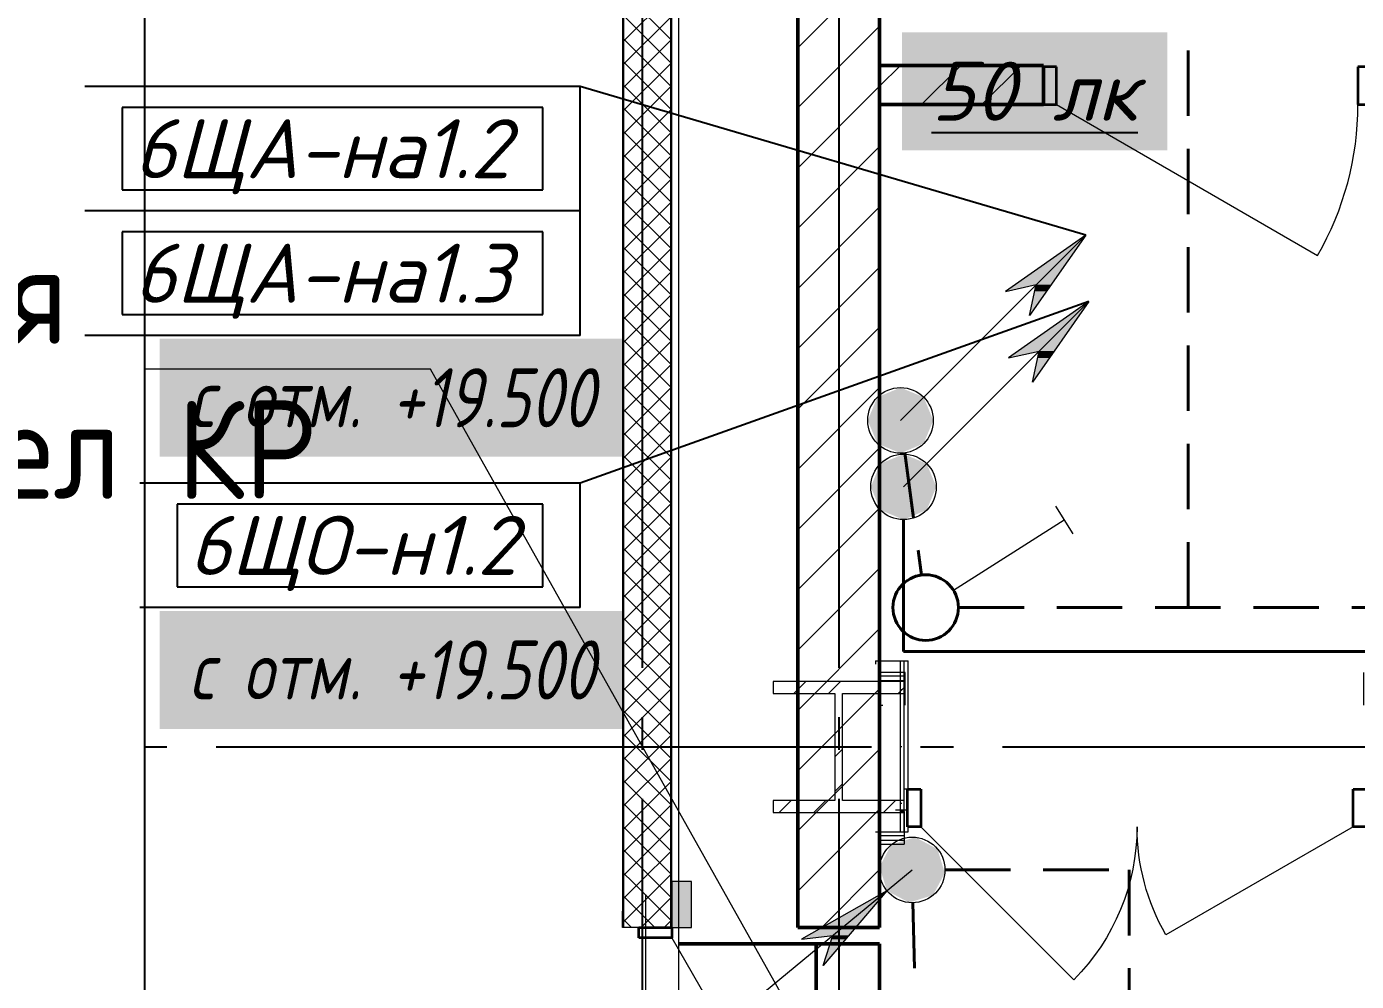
# Model space of a CAD drawing. Header units: millimetres. Extents: x 0 to 622, y 0 to 297.
# Drawn here: x 52.81 to 93.39, y 189.42 to 218.55 of the extents above; entities that cross this region are included whole.
import ezdxf

# ---------------------------------------------------------------- set-up
doc = ezdxf.new("R2010")
doc.units = ezdxf.units.MM
for name, pattern in [('JIS_02_2.0', [3, 2, -1]), ('ГОСТ 2.303 5', [24, 20, -1.5, 1, -1.5]), ('СПКБ-0000-000-АР#007$0$Achse', [2300, 0, -800, 1500, 0])]:
    doc.linetypes.add(name, pattern=pattern)
for name, color, linetype in [('Viewport1ForCustomObjects_0', 7, 'Continuous'), ('Viewport2ForCustomObjects_0', 7, 'Continuous'), ('СПКБ-0000-000-АР#007$0$Двери ArchiCAD', 7, 'Continuous'), ('СПКБ-0000-000-АР#007$0$Колонны новые', 7, 'Continuous'), ('СПКБ-0000-000-АР#007$0$Стены', 7, 'Continuous'), ('СПКБ-0000-000-АР#007$0$Фахверк', 7, 'Continuous'), ('Строительные оси', 7, 'Continuous'), ('ЭО_АВАРИЙНОЕ ОСВЕЩЕНИЕ', 7, 'Continuous'), ('ЭО_РАБОЧЕЕ ОСВЕЩЕНИЕ', 7, 'Continuous'), ('ЭС', 7, 'Continuous')]:
    doc.layers.add(name, color=color, linetype=linetype)
for name, color, linetype, lineweight in [('СПКБ-0000-000-АР#007$0$0_Ном._пера__20', 1, 'Continuous', 20), ('СПКБ-0000-000-АР#007$0$Выноска_Ном._пера__1', 7, 'Continuous', 13), ('СПКБ-0000-000-АР#007$0$Двери ArchiCAD_Ном._пера__1', 7, 'Continuous', 13), ('СПКБ-0000-000-АР#007$0$Двери ArchiCAD_Ном._пера__20', 1, 'Continuous', 20), ('СПКБ-0000-000-АР#007$0$Двери ArchiCAD_Ном._пера__6', 5, 'Continuous', 9), ('СПКБ-0000-000-АР#007$0$Колонны новые_Ном._пера__20', 1, 'Continuous', 20), ('СПКБ-0000-000-АР#007$0$Перекрытие_Ном._пера__1', 7, 'Continuous', 13), ('СПКБ-0000-000-АР#007$0$Стены_Ном._пера__1', 7, 'Continuous', 13), ('СПКБ-0000-000-АР#007$0$Стены_Ном._пера__20', 1, 'Continuous', 20), ('СПКБ-0000-000-АР#007$0$Стены_Ном._пера__6', 5, 'Continuous', 9), ('СПКБ-0000-000-АР#007$0$Фахверк_Ном._пера__1', 7, 'Continuous', 13)]:
    doc.layers.add(name, color=color, linetype=linetype, lineweight=lineweight)
for name, color, linetype, lineweight, true_color in [('СПКБ-0000-000-АР#007$0$0_Ном._пера__58', 7, 'Continuous', 50, 0xdf0000), ('СПКБ-0000-000-АР#007$0$Двери ArchiCAD_Ном._пера__23', 7, 'Continuous', 35, 0xff6600), ('СПКБ-0000-000-АР#007$0$Двери ArchiCAD_Ном._пера__3', 7, 'Continuous', 18, 0xff6600), ('СПКБ-0000-000-АР#007$0$Двери ArchiCAD_Ном._пера__58', 7, 'Continuous', 50, 0xdf0000), ('СПКБ-0000-000-АР#007$0$Двери ArchiCAD_Ном._пера__68', 7, 'Continuous', 20, 0xfd4435), ('СПКБ-0000-000-АР#007$0$Колонны новые_Ном._пера__108', 7, 'Continuous', 13, 0xfd8379), ('СПКБ-0000-000-АР#007$0$Стены_Ном._пера__58', 7, 'Continuous', 50, 0xdf0000), ('СПКБ-0000-000-АР#007$0$Стены_Ном._пера__68', 7, 'Continuous', 20, 0xfd4435), ('СПКБ-0000-000-АР#007$0$Фахверк_Ном._пера__102', 7, 'Continuous', 13, 0xcccccc)]:
    doc.layers.add(name, color=color, linetype=linetype, lineweight=lineweight, true_color=true_color)
doc.styles.add('1.8', font='isocpeui.ttf', dxfattribs={"height": 1.8})
doc.styles.add('CustomTextStyle137', font='isocpeui.ttf', dxfattribs={"width": 0.987755, "height": 1.8})
doc.styles.add('CustomTextStyle138', font='isocpeui.ttf', dxfattribs={"width": 0.987755, "height": 1.8})
doc.styles.add('CustomTextStyle139', font='isocpeui.ttf', dxfattribs={"width": 0.987755, "height": 1.8})
doc.styles.add('СПКБ-0000-000-АР#007$0$СГЕНЕРИР_СТИЛЬ_3', font='isocp.shx')
pattern_1 = [(45, (0, 0), (-35.35534, 35.35534), []), (135, (0, 0), (35.35534, 35.35534), [])]
pattern_2 = [(45, (0, 0), (-91.9239, 91.9239), [])]
pattern_3 = [(0, (0, 0), (0, 173.2051), [0, -100]), (0, (50, 86.6), (0, 173.2051), [0, -100])]

# ---------------------------------------------------------------- blocks, each defined once
blk = doc.blocks.new('СПКБ-0000-000-АР#007$0$Металлическая Дверь 19')
at = {"layer": 'СПКБ-0000-000-АР#007$0$Двери ArchiCAD_Ном._пера__23', "color": 30, "linetype": 'Continuous', "lineweight": 35, "true_color": 0xff6600}
for p, q in [((-418, 0), (-450, 0)), ((-450, 0), (-450, -100)), ((-418, -100), (-418, 0)), ((450, 0), (418, 0)), ((418, 0), (418, -100)), ((450, -100), (450, 0)), ((-450, -100), (-418, -100)), ((418, -100), (450, -100))]:
    blk.add_line(p, q, dxfattribs=at)
at = {"layer": 'СПКБ-0000-000-АР#007$0$Двери ArchiCAD_Ном._пера__3', "color": 30, "linetype": 'Continuous', "lineweight": 18, "true_color": 0xff6600}
blk.add_line((418, 0), (-306, 418), dxfattribs=at)
blk.add_arc((418, 0), 836, 150, 180, dxfattribs=at)
at = {"layer": 'СПКБ-0000-000-АР#007$0$Двери ArchiCAD_Ном._пера__68', "color": 20, "linetype": 'Continuous', "lineweight": 20, "true_color": 0xfd4435}
for p, q in [((-450, 0), (-500, 0)), ((-450, 0), (-450, -3)), ((450, 0), (450, -3)), ((450, 0), (500, 0)), ((-450, -3), (-450, -100)), ((450, -3), (450, -100)), ((-450, -100), (-450, -147)), ((450, -100), (450, -147)), ((-450, -150), (-500, -150)), ((-450, -147), (-450, -150)), ((450, -147), (450, -150)), ((450, -150), (500, -150))]:
    blk.add_line(p, q, dxfattribs=at)
blk = doc.blocks.new('СПКБ-0000-000-АР#007$0$Стена_7', base_point=(17683.6, 3584))
at = {"layer": 'СПКБ-0000-000-АР#007$0$Стены_Ном._пера__68', "linetype": 'Continuous', "lineweight": 20, "true_color": 0xfd4435}
for points in [[(17683.6, 15885.2), (17683.6, 12475.2), (17686.6, 12475.2), (17686.6, 15885.2)], [(17833.6, 12475.2), (17833.6, 15885.2), (17830.6, 15885.2), (17830.6, 12475.2)], [(17683.6, 12475.2), (17683.6, 12335.2), (17686.6, 12335.2), (17686.6, 12475.2)], [(17833.6, 12335.2), (17833.6, 12475.2), (17830.6, 12475.2), (17830.6, 12335.2)]]:
    blk.add_hatch(color=20, dxfattribs=at).paths.add_polyline_path(points)
h = blk.add_hatch(dxfattribs=at)
h.set_pattern_fill('СЕТКА_5X5_ДИАГОНАЛЬНАЯ', color=20, style=0, pattern_type=2)
h.set_pattern_definition(pattern_1)
h.paths.add_polyline_path([(17686.6, 15885.2), (17686.6, 12475.2), (17830.6, 12475.2), (17830.6, 15885.2)])
h = blk.add_hatch(dxfattribs=at)
h.set_pattern_fill('СЕТКА_5X5_ДИАГОНАЛЬНАЯ', color=20, style=0, pattern_type=2)
h.set_pattern_definition(pattern_1)
h.paths.add_polyline_path([(17830.6, 12335.2), (17830.6, 12475.2), (17686.6, 12475.2), (17686.6, 12335.2)])
at = {"layer": 'СПКБ-0000-000-АР#007$0$Стены_Ном._пера__68', "color": 20, "linetype": 'Continuous', "lineweight": 20, "true_color": 0xfd4435}
for p, q in [((17686.6, 15885.2), (17686.6, 12475.2)), ((17830.6, 12475.2), (17830.6, 15885.2)), ((17686.6, 12475.2), (17686.6, 12335.2)), ((17830.6, 12475.2), (17830.6, 12335.2)), ((17830.6, 12335.2), (17830.6, 12475.2)), ((17683.6, 12335.2), (17683.6, 12385.2)), ((17833.6, 12335.2), (17833.6, 12385.2)), ((17686.6, 12335.2), (17683.6, 12335.2)), ((17733.6, 12335.2), (17686.6, 12335.2)), ((17830.6, 12335.2), (17733.6, 12335.2)), ((17833.6, 12335.2), (17830.6, 12335.2))]:
    blk.add_line(p, q, dxfattribs=at)
at = {"layer": 'СПКБ-0000-000-АР#007$0$Стены_Ном._пера__68', "color": 20, "linetype": 'Continuous', "lineweight": 20, "true_color": 0xfd4435, "flags": 128}
for points in [[(17683.6, 19187.9), (17683.6, 12335.2)], [(17833.6, 12475.2), (17833.6, 15885.2)]]:
    blk.add_lwpolyline(points, dxfattribs=at)
at = {"layer": 'СПКБ-0000-000-АР#007$0$Двери ArchiCAD', "color": 21, "linetype": 'Continuous', "lineweight": 18, "true_color": 0xff9955, "xscale": -1, "zscale": 1000, "rotation": 270}
blk.add_blockref('СПКБ-0000-000-АР#007$0$Металлическая Дверь 19', (17833.6, 11885.2), dxfattribs=at)
blk = doc.blocks.new('СПКБ-0000-000-АР#007$0$Простой Проем Двери')
at = {"layer": 'СПКБ-0000-000-АР#007$0$Двери ArchiCAD_Ном._пера__58', "color": 12, "linetype": 'Continuous', "lineweight": 50, "true_color": 0xdf0000}
for p, q in [((-450, 0), (-450, -250)), ((450, 0), (450, -250))]:
    blk.add_line(p, q, dxfattribs=at)
blk = doc.blocks.new('СПКБ-0000-000-АР#007$0$Стена_17', base_point=(18343.1, 18682.4))
at = {"layer": 'СПКБ-0000-000-АР#007$0$Стены_Ном._пера__20', "linetype": 'Continuous', "lineweight": 20}
h = blk.add_hatch(dxfattribs=at)
h.set_pattern_fill('КИРПИЧ_ОБЫКНОВЕННЫЙ', color=1, style=0, pattern_type=2)
h.set_pattern_definition(pattern_2)
h.paths.add_polyline_path([(18218.1, 12335.2), (18468.1, 12335.2), (18468.1, 18682.4), (18218.1, 18682.4)])
at = {"layer": 'СПКБ-0000-000-АР#007$0$Стены_Ном._пера__58', "color": 12, "linetype": 'Continuous', "lineweight": 50, "true_color": 0xdf0000, "flags": 128}
for points in [[(18218.1, 18682.4), (18218.1, 12335.2)], [(18468.1, 12335.2), (18468.1, 18682.4)]]:
    blk.add_lwpolyline(points, dxfattribs=at)
at = {"layer": 'СПКБ-0000-000-АР#007$0$Двери ArchiCAD', "color": 21, "linetype": 'Continuous', "lineweight": 18, "true_color": 0xff9955, "xscale": -1, "zscale": 1000, "rotation": 270}
blk.add_blockref('СПКБ-0000-000-АР#007$0$Простой Проем Двери', (18468.1, 11885.2), dxfattribs=at)
blk = doc.blocks.new('СПКБ-0000-000-АР#007$0$Стена_19', base_point=(18455.3, 13148.5))
at = {"layer": 'СПКБ-0000-000-АР#007$0$Стены_Ном._пера__20', "linetype": 'Continuous', "lineweight": 20}
h = blk.add_hatch(dxfattribs=at)
h.set_pattern_fill('ШТУКАТУРКА', color=1, style=0, pattern_type=2)
h.set_pattern_definition(pattern_3)
h.paths.add_polyline_path([(18530.3, 13148.5), (18530.3, 12627.3), (18543.3, 12627.3), (18543.3, 13148.5)])
h = blk.add_hatch(dxfattribs=at)
h.set_pattern_fill('ШТУКАТУРКА', color=1, style=0, pattern_type=2)
h.set_pattern_definition(pattern_3)
h.paths.add_polyline_path([(18555.3, 12627.3), (18555.3, 13148.5), (18543.3, 13148.5), (18543.3, 12627.3)])
at = {"layer": 'СПКБ-0000-000-АР#007$0$Стены_Ном._пера__1', "color": 7, "linetype": 'СПКБ-0000-000-АР#007$0$Achse', "lineweight": 13, "flags": 128}
blk.add_lwpolyline([(18455.3, 13148.5), (18455.3, 12627.3)], dxfattribs=at)
at = {"layer": 'СПКБ-0000-000-АР#007$0$Стены_Ном._пера__1', "color": 7, "linetype": 'Continuous', "lineweight": 13, "flags": 128}
for points in [[(18455.3, 13148.5), (18530.3, 13148.5)], [(18455.3, 12627.3), (18530.3, 12627.3)]]:
    blk.add_lwpolyline(points, dxfattribs=at)
at = {"layer": 'СПКБ-0000-000-АР#007$0$Стены_Ном._пера__20', "color": 1, "linetype": 'Continuous', "lineweight": 20, "flags": 128}
for points in [[(18530.3, 13148.5), (18543.3, 13148.5)], [(18543.3, 13148.5), (18555.3, 13148.5)], [(18555.3, 12717.6), (18555.3, 13148.5)], [(18555.3, 12627.3), (18555.3, 12693.6)], [(18530.3, 12627.3), (18543.3, 12627.3)], [(18543.3, 12627.3), (18555.3, 12627.3)]]:
    blk.add_lwpolyline(points, dxfattribs=at)
at = {"layer": 'СПКБ-0000-000-АР#007$0$Стены_Ном._пера__68', "color": 20, "linetype": 'Continuous', "lineweight": 20, "true_color": 0xfd4435}
for p, q in [((18530.3, 13148.5), (18530.3, 12627.3)), ((18543.3, 12627.3), (18543.3, 13148.5))]:
    blk.add_line(p, q, dxfattribs=at)
blk = doc.blocks.new('СПКБ-0000-000-АР#007$0$Стена_22', base_point=(18543.2, 12689.2))
at = {"layer": 'СПКБ-0000-000-АР#007$0$Стены_Ном._пера__20', "linetype": 'Continuous', "lineweight": 20}
h = blk.add_hatch(dxfattribs=at)
h.set_pattern_fill('ШТУКАТУРКА', color=1, style=0, pattern_type=2)
h.set_pattern_definition(pattern_3)
h.paths.add_polyline_path([(18543.2, 12614.2), (18468.1, 12614.2), (18468.1, 12601.2), (18543.2, 12601.2)])
h = blk.add_hatch(dxfattribs=at)
h.set_pattern_fill('ШТУКАТУРКА', color=1, style=0, pattern_type=2)
h.set_pattern_definition(pattern_3)
h.paths.add_polyline_path([(18468.1, 12589.2), (18543.2, 12589.2), (18543.2, 12601.2), (18468.1, 12601.2)])
at = {"layer": 'СПКБ-0000-000-АР#007$0$Стены_Ном._пера__1', "color": 7, "linetype": 'СПКБ-0000-000-АР#007$0$Achse', "lineweight": 13, "flags": 128}
blk.add_lwpolyline([(18543.2, 12689.2), (18468.1, 12689.2)], dxfattribs=at)
at = {"layer": 'СПКБ-0000-000-АР#007$0$Стены_Ном._пера__1', "color": 7, "linetype": 'Continuous', "lineweight": 13, "flags": 128}
for points in [[(18468.1, 12689.2), (18468.1, 12614.2)], [(18543.2, 12689.2), (18543.2, 12614.2)]]:
    blk.add_lwpolyline(points, dxfattribs=at)
at = {"layer": 'СПКБ-0000-000-АР#007$0$Стены_Ном._пера__20', "color": 1, "linetype": 'Continuous', "lineweight": 20, "flags": 128}
for points in [[(18468.1, 12614.2), (18468.1, 12601.2)], [(18468.1, 12601.2), (18468.1, 12589.2)], [(18468.1, 12589.2), (18543.2, 12589.2)], [(18543.2, 12614.2), (18543.2, 12601.2)], [(18543.2, 12601.2), (18543.2, 12589.2)]]:
    blk.add_lwpolyline(points, dxfattribs=at)
at = {"layer": 'СПКБ-0000-000-АР#007$0$Стены_Ном._пера__68', "color": 20, "linetype": 'Continuous', "lineweight": 20, "true_color": 0xfd4435}
for p, q in [((18543.2, 12614.2), (18468.1, 12614.2)), ((18468.1, 12601.2), (18543.2, 12601.2))]:
    blk.add_line(p, q, dxfattribs=at)
blk = doc.blocks.new('СПКБ-0000-000-АР#007$0$Двупольная Дверь 19')
at = {"layer": 'СПКБ-0000-000-АР#007$0$Двери ArchiCAD_Ном._пера__1', "color": 7, "linetype": 'Continuous', "lineweight": 13}
for p, q in [((-700, -115), (-700, -75)), ((700, -115), (700, -75))]:
    blk.add_line(p, q, dxfattribs=at)
at = {"layer": 'СПКБ-0000-000-АР#007$0$Двери ArchiCAD_Ном._пера__1', "color": 7, "linetype": 'СПКБ-0000-000-АР#007$0$Achse', "lineweight": 13}
for p, q in [((-700, -115), (-737, -115)), ((700, -115), (737, -115))]:
    blk.add_line(p, q, dxfattribs=at)
at = {"layer": 'СПКБ-0000-000-АР#007$0$Двери ArchiCAD_Ном._пера__23', "color": 30, "linetype": 'Continuous', "lineweight": 35, "true_color": 0xff6600}
for p, q in [((-660, 0), (-700, 0)), ((-700, 0), (-700, -115)), ((-660, -115), (-660, 0)), ((700, 0), (660, 0)), ((660, 0), (660, -115)), ((700, -115), (700, 0)), ((-700, -115), (-660, -115)), ((660, -115), (700, -115))]:
    blk.add_line(p, q, dxfattribs=at)
at = {"layer": 'СПКБ-0000-000-АР#007$0$Двери ArchiCAD_Ном._пера__3', "color": 30, "linetype": 'Continuous', "lineweight": 18, "true_color": 0xff6600}
for p, q in [((-660, 0), (-193.3, 466.7)), ((660, 0), (88.4, 330))]:
    blk.add_line(p, q, dxfattribs=at)
for centre, start, end in [((-660, 0), 0, 45), ((660, 0), 150, 180)]:
    blk.add_arc(centre, 660, start, end, dxfattribs=at)
at = {"layer": 'СПКБ-0000-000-АР#007$0$Двери ArchiCAD_Ном._пера__6', "color": 5, "linetype": 'Continuous', "lineweight": 9}
for p, q in [((-700, -51), (-737, -51)), ((-700, -63), (-700, -51)), ((-700, -75), (-700, -63)), ((700, -63), (700, -51)), ((700, -51), (737, -51)), ((700, -75), (700, -63))]:
    blk.add_line(p, q, dxfattribs=at)
blk = doc.blocks.new('СПКБ-0000-000-АР#007$0$Стена_89', base_point=(24440.6, 12757.6))
at = {"layer": 'СПКБ-0000-000-АР#007$0$Стены_Ном._пера__1', "color": 7, "linetype": 'СПКБ-0000-000-АР#007$0$Achse', "lineweight": 13}
blk.add_line((18553.6, 12757.6), (18516.6, 12757.6), dxfattribs=at)
at = {"layer": 'СПКБ-0000-000-АР#007$0$Стены_Ном._пера__1', "color": 7, "linetype": 'Continuous', "lineweight": 13}
blk.add_line((18553.6, 12757.6), (18553.6, 12717.6), dxfattribs=at)
at = {"layer": 'СПКБ-0000-000-АР#007$0$Стены_Ном._пера__6', "color": 5, "linetype": 'Continuous', "lineweight": 9}
for p, q in [((18553.6, 12717.6), (18553.6, 12705.6)), ((18553.6, 12705.6), (18553.6, 12693.6)), ((18553.6, 12693.6), (18516.6, 12693.6))]:
    blk.add_line(p, q, dxfattribs=at)
at = {"layer": 'СПКБ-0000-000-АР#007$0$Двери ArchiCAD', "color": 21, "linetype": 'Continuous', "lineweight": 18, "true_color": 0xff9955, "xscale": -1, "zscale": 1000, "rotation": 180}
blk.add_blockref('СПКБ-0000-000-АР#007$0$Двупольная Дверь 19', (19253.6, 12642.6), dxfattribs=at)
blk = doc.blocks.new('СПКБ-0000-000-АР#007$0$Простой Проем Двери_2')
at = {"layer": 'СПКБ-0000-000-АР#007$0$Двери ArchiCAD_Ном._пера__1', "color": 7, "linetype": 'Continuous', "lineweight": 13}
for p, q in [((-700, 100), (-700, 25)), ((700, 100), (700, 25))]:
    blk.add_line(p, q, dxfattribs=at)
at = {"layer": 'СПКБ-0000-000-АР#007$0$Двери ArchiCAD_Ном._пера__20', "color": 1, "linetype": 'Continuous', "lineweight": 20}
for p, q in [((-700, 25), (-700, 12)), ((-700, 12), (-700, 0)), ((700, 25), (700, 12)), ((700, 12), (700, 0))]:
    blk.add_line(p, q, dxfattribs=at)
blk = doc.blocks.new('СПКБ-0000-000-АР#007$0$Стена_91', base_point=(18468.1, 13013.6))
at = {"layer": 'СПКБ-0000-000-АР#007$0$Стены_Ном._пера__20', "linetype": 'Continuous', "lineweight": 20}
h = blk.add_hatch(dxfattribs=at)
h.set_pattern_fill('ШТУКАТУРКА', color=1, style=0, pattern_type=2)
h.set_pattern_definition(pattern_3)
h.paths.add_polyline_path([(18546.3, 13113.6), (18468.1, 13113.6), (18468.1, 13101.6), (18546.3, 13101.6)])
h = blk.add_hatch(dxfattribs=at)
h.set_pattern_fill('ШТУКАТУРКА', color=1, style=0, pattern_type=2)
h.set_pattern_definition(pattern_3)
h.paths.add_polyline_path([(18468.1, 13088.6), (18546.3, 13088.6), (18546.3, 13101.6), (18468.1, 13101.6)])
at = {"layer": 'СПКБ-0000-000-АР#007$0$Стены_Ном._пера__1', "color": 7, "linetype": 'Continuous', "lineweight": 13, "flags": 128}
blk.add_lwpolyline([(18468.1, 13013.6), (18468.1, 13088.6)], dxfattribs=at)
at = {"layer": 'СПКБ-0000-000-АР#007$0$Стены_Ном._пера__1', "color": 7, "linetype": 'СПКБ-0000-000-АР#007$0$Achse', "lineweight": 13, "flags": 128}
blk.add_lwpolyline([(18468.1, 13013.6), (18546.3, 13013.6)], dxfattribs=at)
at = {"layer": 'СПКБ-0000-000-АР#007$0$Стены_Ном._пера__20', "color": 1, "linetype": 'Continuous', "lineweight": 20, "flags": 128}
for points in [[(18546.3, 13113.6), (18468.1, 13113.6)], [(18468.1, 13101.6), (18468.1, 13113.6)], [(18468.1, 13088.6), (18468.1, 13101.6)]]:
    blk.add_lwpolyline(points, dxfattribs=at)
at = {"layer": 'СПКБ-0000-000-АР#007$0$Стены_Ном._пера__68', "color": 20, "linetype": 'Continuous', "lineweight": 20, "true_color": 0xfd4435}
for p, q in [((18546.3, 13101.6), (18468.1, 13101.6)), ((18468.1, 13088.6), (18546.3, 13088.6))]:
    blk.add_line(p, q, dxfattribs=at)
at = {"layer": 'СПКБ-0000-000-АР#007$0$Двери ArchiCAD', "color": 21, "linetype": 'Continuous', "lineweight": 18, "true_color": 0xff9955, "xscale": -1, "zscale": 1000, "rotation": 180}
blk.add_blockref('СПКБ-0000-000-АР#007$0$Простой Проем Двери_2', (19246.3, 13113.6), dxfattribs=at)
blk = doc.blocks.new('СПКБ-0000-000-АР#007$0$Однопольная Дверь 19')
at = {"layer": 'СПКБ-0000-000-АР#007$0$Двери ArchiCAD_Ном._пера__23', "color": 30, "linetype": 'Continuous', "lineweight": 35, "true_color": 0xff6600}
for p, q in [((-460, 0), (-500, 0)), ((-500, 0), (-500, -115)), ((-460, -115), (-460, 0)), ((500, 0), (460, 0)), ((460, 0), (460, -115)), ((500, -115), (500, 0)), ((-500, -115), (-460, -115)), ((460, -115), (500, -115))]:
    blk.add_line(p, q, dxfattribs=at)
at = {"layer": 'СПКБ-0000-000-АР#007$0$Двери ArchiCAD_Ном._пера__3', "color": 30, "linetype": 'Continuous', "lineweight": 18, "true_color": 0xff6600}
blk.add_line((460, 0), (-336.7, 460), dxfattribs=at)
blk.add_arc((460, 0), 920, 150, 180, dxfattribs=at)
at = {"layer": 'СПКБ-0000-000-АР#007$0$Двери ArchiCAD_Ном._пера__58', "color": 12, "linetype": 'Continuous', "lineweight": 50, "true_color": 0xdf0000}
for p, q in [((-500, 0), (-537, 0)), ((-500, 0), (-500, -115)), ((500, 0), (500, -115)), ((500, 0), (537, 0)), ((-500, -120), (-537, -120)), ((-500, -115), (-500, -120)), ((500, -115), (500, -120)), ((500, -120), (537, -120))]:
    blk.add_line(p, q, dxfattribs=at)
blk = doc.blocks.new('СПКБ-0000-000-АР#007$0$Стена_93', base_point=(18468.1, 14845.7))
at = {"layer": 'СПКБ-0000-000-АР#007$0$Стены_Ном._пера__20', "linetype": 'Continuous', "lineweight": 20}
h = blk.add_hatch(dxfattribs=at)
h.set_pattern_fill('КИРПИЧ_ОБЫКНОВЕННЫЙ', color=1, style=0, pattern_type=2)
h.set_pattern_definition(pattern_2)
h.paths.add_polyline_path([(18468.1, 14965.7), (18468.1, 14845.7), (18967.9, 14845.7), (18967.9, 14960.7), (18967.9, 14965.7)])
at = {"layer": 'СПКБ-0000-000-АР#007$0$Стены_Ном._пера__58', "color": 12, "linetype": 'Continuous', "lineweight": 50, "true_color": 0xdf0000}
for p, q in [((18967.9, 14965.7), (18930.9, 14965.7)), ((18967.9, 14960.7), (18967.9, 14965.7)), ((18967.9, 14845.7), (18967.9, 14960.7)), ((18967.9, 14845.7), (18930.9, 14845.7))]:
    blk.add_line(p, q, dxfattribs=at)
at = {"layer": 'СПКБ-0000-000-АР#007$0$Стены_Ном._пера__58', "color": 12, "linetype": 'Continuous', "lineweight": 50, "true_color": 0xdf0000, "flags": 128}
for points in [[(18967.9, 14965.7), (18468.1, 14965.7)], [(18468.1, 14965.7), (18468.1, 14845.7)], [(18468.1, 14845.7), (18967.9, 14845.7)]]:
    blk.add_lwpolyline(points, dxfattribs=at)
at = {"layer": 'СПКБ-0000-000-АР#007$0$Двери ArchiCAD', "color": 21, "linetype": 'Continuous', "lineweight": 18, "true_color": 0xff9955, "zscale": 1000, "rotation": 180}
blk.add_blockref('СПКБ-0000-000-АР#007$0$Однопольная Дверь 19', (19467.9, 14845.7), dxfattribs=at)
blk = doc.blocks.new('СПКБ-0000-000-АР#007$0$Колонна_2', base_point=(18343.1, 12885.7))
at = {"layer": 'СПКБ-0000-000-АР#007$0$Колонны новые_Ном._пера__108', "linetype": 'Continuous', "lineweight": 13, "true_color": 0xfd8379}
h = blk.add_hatch(dxfattribs=at)
h.set_pattern_fill('СТАЛЬ', color=11, style=0, pattern_type=2)
h.set_pattern_definition([(45, (0, 0), (-159.099, 159.099), []), (45, (-53.03, 53.03), (-159.099, 159.099), [])])
h.paths.add_polyline_path([(18143.1, 12685.7), (18543.1, 12685.7), (18543.1, 12722.4), (18354.8, 12722.4), (18354.8, 13049.1), (18543.1, 13049.1), (18543.1, 13085.7), (18143.1, 13085.7), (18143.1, 13049.1), (18331.4, 13049.1), (18331.4, 12722.4), (18143.1, 12722.4)])
at = {"layer": 'СПКБ-0000-000-АР#007$0$Колонны новые_Ном._пера__20', "color": 1, "linetype": 'Continuous', "lineweight": 20}
for p, q in [((18543.1, 13085.7), (18143.1, 13085.7)), ((18143.1, 13085.7), (18143.1, 13049.1)), ((18543.1, 13049.1), (18543.1, 13085.7)), ((18143.1, 13049.1), (18331.4, 13049.1)), ((18331.4, 13049.1), (18331.4, 12722.4)), ((18354.8, 12722.4), (18354.8, 13049.1)), ((18354.8, 13049.1), (18543.1, 13049.1)), ((18331.4, 12722.4), (18143.1, 12722.4)), ((18143.1, 12722.4), (18143.1, 12685.7)), ((18543.1, 12722.4), (18354.8, 12722.4)), ((18543.1, 12685.7), (18543.1, 12722.4)), ((18143.1, 12685.7), (18543.1, 12685.7))]:
    blk.add_line(p, q, dxfattribs=at)
blk = doc.blocks.new('СПКБ-0000-000-АР#007$0$Колонна_44', base_point=(17863.6, 12405.2))
at = {"layer": 'СПКБ-0000-000-АР#007$0$Фахверк_Ном._пера__102', "linetype": 'Continuous', "lineweight": 13, "true_color": 0xcccccc}
blk.add_hatch(color=254, dxfattribs=at).paths.add_polyline_path([(17893.6, 12335.2), (17893.6, 12475.2), (17833.6, 12475.2), (17833.6, 12335.2)])
at = {"layer": 'СПКБ-0000-000-АР#007$0$Фахверк_Ном._пера__1', "color": 7, "linetype": 'Continuous', "lineweight": 13, "flags": 128}
blk.add_lwpolyline([(17893.6, 12335.2), (17893.6, 12475.2), (17833.6, 12475.2), (17833.6, 12335.2)], close=True, dxfattribs=at)
blk = doc.blocks.new('*E278')
at = {"layer": 'СПКБ-0000-000-АР#007$0$0_Ном._пера__20', "color": 1, "linetype": 'Continuous', "lineweight": 20}
blk.add_line((30.231, 91.245), (30.231, 81.245), dxfattribs=at)
at = {"layer": 'СПКБ-0000-000-АР#007$0$0_Ном._пера__58', "color": 12, "linetype": 'Continuous', "lineweight": 50, "true_color": 0xdf0000}
for p, q in [((31.241, 89.745), (37.376, 89.745)), ((35.444, 89.745), (35.444, 81.745)), ((37.376, 89.745), (37.376, 81.745))]:
    blk.add_line(p, q, dxfattribs=at)
at = {"layer": 'СПКБ-0000-000-АР#007$0$Выноска_Ном._пера__1', "color": 7, "linetype": 'Continuous', "lineweight": 13}
for p, q in [((23.667, 107.28), (14.939, 107.28)), ((35.444, 86.317), (23.667, 107.28))]:
    blk.add_line(p, q, dxfattribs=at)
at = {"layer": 'СПКБ-0000-000-АР#007$0$Перекрытие_Ном._пера__1', "color": 7, "linetype": 'Continuous', "lineweight": 13, "flags": 128}
blk.add_lwpolyline([(31.241, 166.164), (31.241, 0.75)], dxfattribs=at)
at = {"layer": 'СПКБ-0000-000-АР#007$0$Колонны новые', "color": 1, "lineweight": 20, "xscale": 0.01, "yscale": 0.01, "zscale": 0.01}
blk.add_blockref('СПКБ-0000-000-АР#007$0$Колонна_2', (36.126, 95.75), dxfattribs=at)
at = {"layer": 'СПКБ-0000-000-АР#007$0$Стены', "color": 20, "lineweight": 20, "true_color": 0xfd4435, "xscale": 0.01, "yscale": 0.01, "zscale": 0.01}
blk.add_blockref('СПКБ-0000-000-АР#007$0$Стена_7', (29.531, 2.733), dxfattribs=at)
at = {"layer": 'СПКБ-0000-000-АР#007$0$Стены', "color": 12, "lineweight": 50, "true_color": 0xdf0000, "xscale": 0.01, "yscale": 0.01, "zscale": 0.01}
for name, p in [('СПКБ-0000-000-АР#007$0$Стена_17', (36.126, 153.716)), ('СПКБ-0000-000-АР#007$0$Стена_93', (37.376, 115.35)), ('СПКБ-0000-000-АР#007$0$Стена_19', (37.248, 98.377)), ('СПКБ-0000-000-АР#007$0$Стена_91', (37.376, 97.028)), ('СПКБ-0000-000-АР#007$0$Стена_89', (97.101, 94.468)), ('СПКБ-0000-000-АР#007$0$Стена_22', (38.126, 93.785))]:
    blk.add_blockref(name, p, dxfattribs=at)
at = {"layer": 'СПКБ-0000-000-АР#007$0$Фахверк', "color": 7, "lineweight": 13, "xscale": 0.01, "yscale": 0.01, "zscale": 0.01}
blk.add_blockref('СПКБ-0000-000-АР#007$0$Колонна_44', (31.331, 90.945), dxfattribs=at)
at = {"layer": 'СПКБ-0000-000-АР#007$0$Выноска_Ном._пера__1', "color": 7, "linetype": 'Continuous', "lineweight": 13, "insert": (0, 102.51), "char_height": 3, "attachment_point": 8, "line_spacing_factor": 0.943871, "style": 'СПКБ-0000-000-АР#007$0$СГЕНЕРИР_СТИЛЬ_3'}
blk.add_mtext('\\A1;{\\Fisocp.shx;Металлическая\\P\\Fisocp.shx;стремянка см.раздел КР}', dxfattribs=at)
blk = doc.blocks.new('*E279')
at = {"layer": 'Строительные оси', "color": 3, "linetype": 'ГОСТ 2.303 5', "lineweight": 25}
for p, q in [((15.188, 165.414), (15.189, 0)), ((21.188, 165.414), (21.188, 0)), ((118.188, 95), (0, 95))]:
    blk.add_line(p, q, dxfattribs=at)
at = {"layer": 'ЭО_АВАРИЙНОЕ ОСВЕЩЕНИЕ', "color": 1, "linetype": 'JIS_02_2.0', "lineweight": 40}
for p, q in [((31.856, 99.255), (31.856, 121.3)), ((23.209, 103.975), (23.711, 100.246)), ((24.844, 99.255), (31.856, 99.255)), ((24.844, 99.255), (43.384, 99.255)), ((24.432, 91.25), (30.056, 91.25)), ((30.056, 91.25), (30.056, 82.346)), ((23.455, 90.251), (23.713, 79.094))]:
    blk.add_line(p, q, dxfattribs=at)
at = {"layer": 'ЭО_АВАРИЙНОЕ ОСВЕЩЕНИЕ', "color": 7, "lineweight": 0}
for p, q in [((23.075, 104.966), (28.732, 110.623)), ((28.732, 110.623), (26.275, 108.902)), ((28.732, 110.623), (27.012, 108.166)), ((26.275, 108.902), (27.217, 109.108)), ((27.012, 108.166), (27.217, 109.108)), ((27.801, 102.353), (28.336, 101.508)), ((24.689, 99.79), (28.068, 101.93)), ((17.259, 86.161), (23.432, 91.25)), ((22.66, 90.614), (20.049, 89.137)), ((22.66, 90.614), (20.712, 88.333)), ((20.049, 89.137), (21.006, 89.251)), ((20.712, 88.333), (21.006, 89.251))]:
    blk.add_line(p, q, dxfattribs=at)
for centre in [(23.075, 104.966), (23.432, 91.25)]:
    blk.add_circle(centre, 1, dxfattribs=at)
at = {"layer": 'ЭО_АВАРИЙНОЕ ОСВЕЩЕНИЕ', "color": 1, "lineweight": 40}
blk.add_circle((23.844, 99.255), 1, dxfattribs=at)
at = {"layer": 'ЭО_АВАРИЙНОЕ ОСВЕЩЕНИЕ', "color": 1, "lineweight": 0}
for points in [[(28.732, 110.623), (26.568, 109.108), (27.217, 109.108)], [(28.732, 110.623), (27.217, 109.108), (27.671, 109.108)], [(26.568, 109.108), (27.217, 109.108), (26.275, 108.902)], [(27.172, 108.902), (27.527, 108.902), (27.012, 108.166)], [(27.217, 109.108), (27.172, 108.902), (27.527, 108.902)], [(27.217, 109.108), (27.671, 109.108), (27.527, 108.902)], [(22.66, 90.614), (20.251, 89.251), (21.006, 89.251)], [(22.66, 90.614), (21.006, 89.251), (21.496, 89.251)], [(20.251, 89.251), (21.006, 89.251), (20.049, 89.137)], [(20.97, 89.137), (21.398, 89.137), (20.712, 88.333)], [(21.006, 89.251), (20.97, 89.137), (21.398, 89.137)], [(21.006, 89.251), (21.496, 89.251), (21.398, 89.137)]]:
    blk.add_solid(points, dxfattribs=at)
at = {"layer": 'ЭО_АВАРИЙНОЕ ОСВЕЩЕНИЕ', "color": 1, "lineweight": 40}
for points in [[(23.075, 105.966), (22.368, 105.673), (23.782, 105.673)], [(22.368, 105.673), (22.075, 104.966), (24.075, 104.966)], [(22.368, 105.673), (23.782, 105.673), (24.075, 104.966)], [(22.075, 104.966), (22.368, 104.259), (23.782, 104.259)], [(22.075, 104.966), (24.075, 104.966), (23.782, 104.259)], [(22.368, 104.259), (23.782, 104.259), (23.075, 103.966)], [(23.527, 92.246), (22.795, 92.022), (23.948, 92.022)], [(22.723, 91.887), (22.436, 91.346), (24.368, 91.346)], [(22.795, 92.022), (22.723, 91.887), (24.203, 91.887)], [(22.723, 91.887), (24.203, 91.887), (24.368, 91.346)], [(22.795, 92.022), (23.948, 92.022), (24.203, 91.887)], [(22.436, 91.346), (22.495, 91.155), (24.427, 91.155)], [(22.436, 91.346), (24.368, 91.346), (24.427, 91.155)], [(22.495, 91.155), (22.66, 90.614), (24.14, 90.614)], [(22.495, 91.155), (24.427, 91.155), (24.14, 90.614)], [(22.66, 90.614), (22.915, 90.479), (24.068, 90.479)], [(22.66, 90.614), (24.14, 90.614), (24.068, 90.479)], [(22.915, 90.479), (24.068, 90.479), (23.336, 90.255)]]:
    blk.add_solid(points, dxfattribs=at)
at = {"layer": 'ЭО_РАБОЧЕЕ ОСВЕЩЕНИЕ', "color": 7, "lineweight": 0}
for p, q in [((23.168, 102.938), (28.824, 108.594)), ((28.824, 108.594), (26.367, 106.874)), ((28.824, 108.594), (27.104, 106.137)), ((26.367, 106.874), (27.309, 107.079)), ((27.104, 106.137), (27.309, 107.079))]:
    blk.add_line(p, q, dxfattribs=at)
at = {"layer": 'ЭО_РАБОЧЕЕ ОСВЕЩЕНИЕ', "color": 5, "lineweight": 40}
for p, q in [((23.167, 97.919), (23.167, 101.938)), ((40.384, 97.919), (23.167, 97.919))]:
    blk.add_line(p, q, dxfattribs=at)
at = {"layer": 'ЭО_РАБОЧЕЕ ОСВЕЩЕНИЕ', "color": 7, "lineweight": 0}
blk.add_circle((23.168, 102.938), 1, dxfattribs=at)
at = {"layer": 'ЭО_РАБОЧЕЕ ОСВЕЩЕНИЕ', "color": 5, "lineweight": 0}
for points in [[(28.824, 108.594), (26.66, 107.079), (27.309, 107.079)], [(28.824, 108.594), (27.309, 107.079), (27.763, 107.079)], [(26.66, 107.079), (27.309, 107.079), (26.367, 106.874)], [(27.264, 106.874), (27.62, 106.874), (27.104, 106.137)], [(27.309, 107.079), (27.264, 106.874), (27.62, 106.874)], [(27.309, 107.079), (27.763, 107.079), (27.62, 106.874)]]:
    blk.add_solid(points, dxfattribs=at)
at = {"layer": 'ЭО_РАБОЧЕЕ ОСВЕЩЕНИЕ', "color": 5, "lineweight": 40}
for points in [[(23.168, 103.938), (22.46, 103.645), (23.875, 103.645)], [(22.46, 103.645), (22.168, 102.938), (24.168, 102.938)], [(22.46, 103.645), (23.875, 103.645), (24.168, 102.938)], [(22.168, 102.938), (22.46, 102.23), (23.875, 102.23)], [(22.168, 102.938), (24.168, 102.938), (23.875, 102.23)], [(22.46, 102.23), (23.875, 102.23), (23.168, 101.938)]]:
    blk.add_solid(points, dxfattribs=at)
blk = doc.blocks.new('CustomObjectsInViewport1_0')
at = {"layer": 'ЭС'}
for p, q in [((69.702, 216.726), (54.587, 216.726)), ((85.138, 212.192), (69.702, 216.726)), ((69.702, 209.126), (69.702, 216.726)), ((69.702, 212.926), (54.587, 212.926)), ((85.231, 210.164), (69.702, 204.621)), ((69.702, 209.126), (54.587, 209.126)), ((69.702, 204.621), (56.264, 204.621)), ((69.702, 200.821), (69.702, 204.621)), ((69.702, 200.821), (56.264, 200.821))]:
    blk.add_line(p, q, dxfattribs=at)
at = {"layer": 'ЭС', "color": 7, "true_color": 0xffffff}
for p, q in [((68.562, 216.086), (55.727, 216.086)), ((55.727, 216.086), (55.727, 213.566)), ((68.562, 213.566), (68.562, 216.086)), ((55.727, 213.566), (68.562, 213.566)), ((55.727, 213.566), (55.727, 213.566)), ((68.561, 212.286), (55.728, 212.286)), ((55.728, 212.286), (55.728, 209.766)), ((68.561, 209.766), (68.561, 212.286)), ((55.728, 209.766), (68.561, 209.766)), ((55.728, 209.766), (55.728, 209.766)), ((68.562, 203.981), (57.404, 203.981)), ((57.404, 203.981), (57.404, 201.461)), ((68.562, 201.461), (68.562, 203.981)), ((57.404, 201.461), (68.562, 201.461)), ((57.404, 201.461), (57.404, 201.461))]:
    blk.add_line(p, q, dxfattribs=at)
at = {"layer": 'ЭС', "width": 0.987755}
for s, style, p in [('6ЩА-на1.2', 'CustomTextStyle138', (56.087, 213.926)), ('6ЩА-на1.3', 'CustomTextStyle139', (56.088, 210.126)), ('6ЩО-н1.2', 'CustomTextStyle137', (57.764, 201.821))]:
    blk.add_text(s, height=1.8, dxfattribs=dict(at, style=style)).set_placement(p)

msp = doc.modelspace()

# ---------------------------------------------------------------- linework, layer by layer
at = {"layer": 'Defpoints', "linetype": 'Continuous'}
msp.add_lwpolyline([(56.406, 101.569), (193.594, 101.569), (193.594, 266.983), (56.406, 266.983)], close=True, dxfattribs=at)

# ---------------------------------------------------------------- block references
msp.add_blockref('*E278', (41.468, 100.819))
at = {"layer": 'Viewport1ForCustomObjects_0'}
msp.add_blockref('CustomObjectsInViewport1_0', (0, 0), dxfattribs=at)
at = {"layer": 'Viewport2ForCustomObjects_0'}
msp.add_blockref('*E279', (56.406, 101.569), dxfattribs=at)

# ---------------------------------------------------------------- texts
at = {"layer": 'ЭО_РАБОЧЕЕ ОСВЕЩЕНИЕ', "insert": (83.576, 216.58), "char_height": 1.8, "attachment_point": 5, "style": '1.8', "bg_fill": 1, "box_fill_scale": 1.5, "bg_fill_color": 7, "bg_fill_true_color": 16777215, "bg_fill_transparency": 0}
msp.add_mtext('{\\L50 лк}', dxfattribs=at)
at = {"layer": 'ЭС', "char_height": 1.8, "attachment_point": 3, "style": '1.8', "bg_fill": 1, "box_fill_scale": 1.5, "bg_fill_color": 7, "bg_fill_true_color": 16777215, "bg_fill_transparency": 0}
for insert in [(70.154, 208.126), (70.154, 199.821)]:
    msp.add_mtext('{\\W0.8;с отм. +19.500}', dxfattribs=dict(at, insert=insert))

doc.saveas('drawing.dxf')
